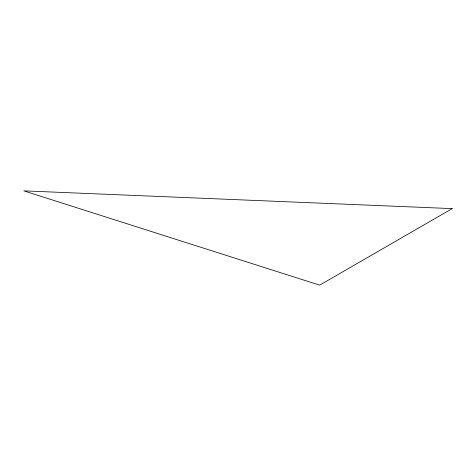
<?xml version="1.0" encoding="UTF-8"?>
<svg xmlns="http://www.w3.org/2000/svg" width="476" height="476" viewBox="0 0 476 476"><rect width="100%" height="100%" fill="white"/><g stroke="black" fill="none" stroke-linecap="round" stroke-linejoin="round"><path stroke-width="0.71" d="M452.2 208.619L319.652 285.142L23.8 190.858L452.2 208.619"/></g></svg>
